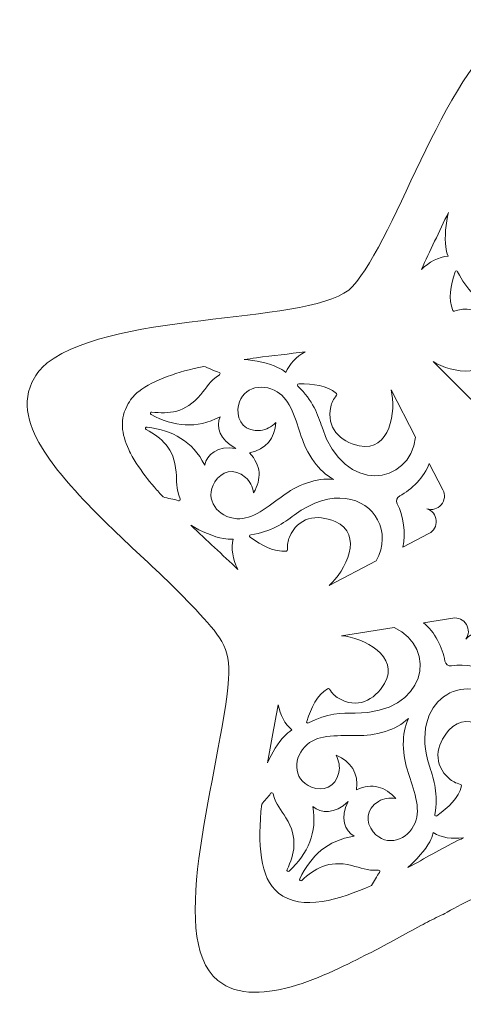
# Model space of a CAD drawing. Header units: centimetres. Extents: x -45 to 46, y -60 to 52.
# Drawn here: x 13.82 to 27.44, y -6.37 to 24.08 of the extents above; entities that cross this region are included whole.
import ezdxf

# ---------------------------------------------------------------- set-up
doc = ezdxf.new("R2010")
doc.units = ezdxf.units.CM
doc.header["$MEASUREMENT"] = 0
doc.layers.add('layer 1', color=7, linetype='Continuous')

msp = doc.modelspace()

# ---------------------------------------------------------------- linework, layer by layer
at = {"layer": 'layer 1', "color": 250, "lineweight": 9}
for points, knots in [([(14.56597, 10.86012), (14.79348, 10.51418), (14.99602, 10.24125), (15.25015, 9.94956), (15.25015, 9.94956), (16.67918, 8.30911), (17.88523, 7.42494), (19.21163, 6.00026), (19.21163, 6.00026), (19.91797, 5.24159), (20.30118, 4.84687), (20.22078, 3.87106), (20.22078, 3.87106), (19.99122, 1.08467), (18.25675, -4.04724), (19.89029, -5.3683), (19.89029, -5.3683), (21.12921, -6.37018), (23.51458, -5.04152), (24.60695, -4.49775), (24.60695, -4.49775), (25.12052, -4.24214), (25.6089, -3.95535), (26.11087, -3.68627), (26.11087, -3.68627), (26.28918, -3.59068), (26.46923, -3.49733), (26.65273, -3.40838), (26.65273, -3.40838), (26.8008, -3.33661), (26.7884, -3.34731), (26.91373, -3.27507), (26.91373, -3.27507), (27.43784, -2.97286), (28.23178, -2.61322), (28.76711, -2.38867), (28.76711, -2.38867), (29.72653, -1.98624), (30.42935, -2.40501), (31.188, -2.77557), (31.188, -2.77557), (32.84245, -3.58374), (34.66938, -4.76465), (36.38534, -5.44682), (36.38534, -5.44682), (37.39661, -5.84879), (38.26724, -6.11744), (39.19439, -5.44278), (39.19439, -5.44278), (39.57709, -5.16425), (39.79478, -4.76474), (39.89171, -3.9134), (39.89171, -3.9134), (40.16104, -1.54741), (38.48807, 3.63717), (39.07515, 4.77075), (39.07515, 4.77075), (39.32502, 5.25311), (40.22015, 6.11618), (40.62408, 6.51367), (40.62408, 6.51367), (40.62408, 6.51367), (42.30859, 8.1133), (42.30859, 8.1133), (42.30859, 8.1133), (42.98108, 8.70289), (44.16685, 9.91599), (44.65523, 10.69406), (44.65523, 10.69406), (45.24828, 11.63901), (45.59227, 12.59007), (44.5493, 13.4704), (44.5493, 13.4704), (43.3259, 14.50304), (39.4891, 14.76768), (37.79056, 15.05708), (37.79056, 15.05708), (36.88341, 15.21168), (35.72801, 15.32466), (35.24342, 15.86483), (35.24342, 15.86483), (34.15279, 17.08041), (32.61197, 21.89794), (30.99836, 23.35896), (30.99836, 23.35896), (30.87352, 23.47199), (30.69022, 23.62336), (30.51512, 23.72558), (30.51512, 23.72558), (29.99623, 24.02876), (29.56741, 24.07623), (29.02812, 23.83185), (29.02812, 23.83185), (26.97541, 22.9528), (25.38029, 17.38051), (24.01812, 15.90233), (24.01812, 15.90233), (22.91405, 14.70432), (16.81892, 15.20634), (14.66473, 13.56028), (14.66473, 13.56028), (14.52254, 13.4516), (14.38214, 13.29405), (14.27005, 13.10435), (14.27005, 13.10435), (13.82473, 12.35109), (14.12106, 11.53646), (14.56597, 10.86012)], [0, 0, 0, 0, 0.03571429, 0.03571429, 0.03571429, 0.03571429, 0.07142857, 0.07142857, 0.07142857, 0.07142857, 0.10714286, 0.10714286, 0.10714286, 0.10714286, 0.14285714, 0.14285714, 0.14285714, 0.14285714, 0.17857143, 0.17857143, 0.17857143, 0.17857143, 0.21428571, 0.21428571, 0.21428571, 0.21428571, 0.25, 0.25, 0.25, 0.25, 0.28571429, 0.28571429, 0.28571429, 0.28571429, 0.32142857, 0.32142857, 0.32142857, 0.32142857, 0.35714286, 0.35714286, 0.35714286, 0.35714286, 0.39285714, 0.39285714, 0.39285714, 0.39285714, 0.42857143, 0.42857143, 0.42857143, 0.42857143, 0.46428571, 0.46428571, 0.46428571, 0.46428571, 0.5, 0.5, 0.5, 0.5, 0.53571429, 0.53571429, 0.53571429, 0.53571429, 0.57142857, 0.57142857, 0.57142857, 0.57142857, 0.60714286, 0.60714286, 0.60714286, 0.60714286, 0.64285714, 0.64285714, 0.64285714, 0.64285714, 0.67857143, 0.67857143, 0.67857143, 0.67857143, 0.71428571, 0.71428571, 0.71428571, 0.71428571, 0.75, 0.75, 0.75, 0.75, 0.78571429, 0.78571429, 0.78571429, 0.78571429, 0.82142857, 0.82142857, 0.82142857, 0.82142857, 0.85714286, 0.85714286, 0.85714286, 0.85714286, 0.89285714, 0.89285714, 0.89285714, 0.89285714, 0.92857143, 0.92857143, 0.92857143, 0.92857143, 1, 1, 1, 1]), ([(26.95819, 18.17397), (26.66862, 17.58613), (26.39219, 16.98088), (26.127, 16.4287), (26.127, 16.4287), (26.35285, 16.64647), (26.65983, 16.81628), (26.94943, 16.83163), (26.94943, 16.83163), (26.90495, 16.92758), (26.89103, 17.0297), (26.87608, 17.1204), (26.87608, 17.1204), (26.83124, 17.3923), (26.88029, 17.86654), (26.95819, 18.17397)], [0, 0, 0, 0, 0.2, 0.2, 0.2, 0.2, 0.4, 0.4, 0.4, 0.4, 0.6, 0.6, 0.6, 0.6, 1, 1, 1, 1]), ([(27.2384, 16.35717), (27.51303, 15.78734), (27.88443, 15.50561), (28.21374, 15.26997), (28.21374, 15.26997), (29.99321, 13.9965), (29.10295, 12.1665), (27.63767, 12.44622), (27.63767, 12.44622), (27.63767, 12.44622), (26.48395, 13.59996), (26.48395, 13.59996), (26.48395, 13.59996), (27.04796, 13.24529), (28.3129, 13.05309), (28.40772, 14.01079), (28.40772, 14.01079), (28.4686, 14.62578), (28.18433, 15.1422), (27.53069, 15.2039), (27.53069, 15.2039), (27.41061, 15.21524), (27.28337, 15.19921), (27.1459, 15.14335), (27.1459, 15.14335), (27.12498, 15.13484), (27.10095, 15.14468), (27.09203, 15.16546), (27.09203, 15.16546), (26.94106, 15.51723), (27.03158, 15.92938), (27.16121, 16.35131), (27.16121, 16.35131), (27.16632, 16.36802), (27.18041, 16.37928), (27.19782, 16.38059), (27.19782, 16.38059), (27.21521, 16.3819), (27.23083, 16.3729), (27.2384, 16.35717)], [0, 0, 0, 0, 0.09090909, 0.09090909, 0.09090909, 0.09090909, 0.18181818, 0.18181818, 0.18181818, 0.18181818, 0.27272727, 0.27272727, 0.27272727, 0.27272727, 0.36363636, 0.36363636, 0.36363636, 0.36363636, 0.45454545, 0.45454545, 0.45454545, 0.45454545, 0.54545455, 0.54545455, 0.54545455, 0.54545455, 0.63636364, 0.63636364, 0.63636364, 0.63636364, 0.72727273, 0.72727273, 0.72727273, 0.72727273, 0.81818182, 0.81818182, 0.81818182, 0.81818182, 1, 1, 1, 1]), ([(22.56178, 13.90129), (22.08594, 13.84074), (21.57927, 13.78394), (21.07167, 13.71815), (21.07167, 13.71815), (20.94562, 13.70025), (20.81955, 13.68182), (20.69395, 13.66275), (20.69395, 13.66275), (21.01054, 13.64411), (21.47744, 13.54759), (21.72311, 13.42269), (21.72311, 13.42269), (21.80502, 13.38102), (21.89815, 13.33693), (21.9762, 13.26553), (21.9762, 13.26553), (22.07251, 13.52144), (22.30437, 13.75064), (22.56178, 13.90129)], [0, 0, 0, 0, 0.16666667, 0.16666667, 0.16666667, 0.16666667, 0.33333333, 0.33333333, 0.33333333, 0.33333333, 0.5, 0.5, 0.5, 0.5, 0.66666667, 0.66666667, 0.66666667, 0.66666667, 1, 1, 1, 1]), ([(17.1594, 10.91011), (17.23989, 10.73587), (17.29741, 10.63035), (17.39007, 10.49021), (17.39007, 10.49021), (17.57559, 10.20947), (17.74068, 9.98805), (17.94773, 9.75149), (17.94773, 9.75149), (18.03785, 9.64851), (18.12689, 9.5492), (18.21494, 9.45309), (18.21494, 9.45309), (18.35346, 9.40453), (18.55554, 9.38731), (18.68141, 9.33678), (18.68141, 9.33678), (18.69732, 9.3304), (18.71442, 9.33393), (18.72642, 9.34605), (18.72642, 9.34605), (18.73849, 9.35819), (18.74188, 9.37543), (18.73534, 9.3912), (18.73534, 9.3912), (18.59988, 9.71897), (18.63652, 9.93516), (18.61363, 10.21412), (18.61363, 10.21412), (18.55224, 10.96222), (18.15387, 11.26841), (17.69725, 11.51729), (17.69725, 11.51729), (17.67949, 11.52697), (17.67137, 11.54759), (17.67767, 11.56685), (17.67767, 11.56685), (17.68406, 11.58608), (17.70281, 11.59775), (17.72286, 11.59504), (17.72286, 11.59504), (18.52152, 11.48522), (19.10504, 11.17072), (19.48776, 10.42902), (19.48776, 10.42902), (19.55235, 10.74572), (19.87761, 11.02991), (20.44339, 10.94243), (20.44339, 10.94243), (19.9305, 11.19688), (19.82836, 11.61652), (19.95802, 11.91262), (19.95802, 11.91262), (19.21792, 11.52678), (18.55973, 11.60585), (17.84368, 11.97615), (17.84368, 11.97615), (17.8257, 11.98546), (17.81711, 12.00582), (17.82299, 12.02526), (17.82299, 12.02526), (17.82888, 12.04461), (17.84737, 12.05677), (17.86749, 12.05442), (17.86749, 12.05442), (18.38413, 11.99487), (18.88614, 12.01568), (19.36726, 12.59179), (19.36726, 12.59179), (19.54667, 12.80663), (19.64126, 13.00447), (19.94077, 13.19438), (19.94077, 13.19438), (19.95521, 13.20352), (19.96236, 13.21954), (19.95955, 13.23639), (19.95955, 13.23639), (19.95672, 13.25323), (19.94473, 13.266), (19.92808, 13.26992), (19.92808, 13.26992), (19.79803, 13.3006), (19.60347, 13.41155), (19.45702, 13.45601), (19.45702, 13.45601), (18.65346, 13.28571), (17.9407, 13.04958), (17.46537, 12.68466), (17.46537, 12.68466), (17.35001, 12.59608), (17.23622, 12.46779), (17.14546, 12.31343), (17.14546, 12.31343), (16.86658, 11.83921), (16.94054, 11.38345), (17.1594, 10.91011)], [0, 0, 0, 0, 0.04, 0.04, 0.04, 0.04, 0.08, 0.08, 0.08, 0.08, 0.12, 0.12, 0.12, 0.12, 0.16, 0.16, 0.16, 0.16, 0.2, 0.2, 0.2, 0.2, 0.24, 0.24, 0.24, 0.24, 0.28, 0.28, 0.28, 0.28, 0.32, 0.32, 0.32, 0.32, 0.36, 0.36, 0.36, 0.36, 0.4, 0.4, 0.4, 0.4, 0.44, 0.44, 0.44, 0.44, 0.48, 0.48, 0.48, 0.48, 0.52, 0.52, 0.52, 0.52, 0.56, 0.56, 0.56, 0.56, 0.6, 0.6, 0.6, 0.6, 0.64, 0.64, 0.64, 0.64, 0.68, 0.68, 0.68, 0.68, 0.72, 0.72, 0.72, 0.72, 0.76, 0.76, 0.76, 0.76, 0.8, 0.8, 0.8, 0.8, 0.84, 0.84, 0.84, 0.84, 0.88, 0.88, 0.88, 0.88, 0.92, 0.92, 0.92, 0.92, 1, 1, 1, 1]), ([(20.86122, 10.80391), (21.38085, 10.91005), (21.62311, 11.24419), (21.67015, 11.73157), (21.67015, 11.73157), (21.53083, 11.59757), (21.37534, 11.50796), (21.19487, 11.48737), (21.19487, 11.48737), (20.73164, 11.43455), (20.48038, 11.77347), (20.50544, 12.14427), (20.50544, 12.14427), (20.5493, 12.7923), (21.21681, 12.97486), (21.70671, 12.67775), (21.70671, 12.67775), (21.91136, 12.55365), (22.0566, 12.3466), (22.16801, 12.09235), (22.16801, 12.09235), (22.41221, 11.53521), (22.44367, 11.07744), (22.83906, 10.53168), (22.83906, 10.53168), (23.00623, 10.30096), (23.20329, 10.11606), (23.43806, 9.98895), (23.43806, 9.98895), (23.43806, 9.98895), (23.43139, 9.98922), (23.43139, 9.98922), (23.43139, 9.98922), (23.43139, 9.98922), (23.43699, 9.98563), (23.43699, 9.98563), (23.43699, 9.98563), (23.17189, 10.01698), (22.90427, 9.97935), (22.63472, 9.88706), (22.63472, 9.88706), (21.99717, 9.66871), (21.70774, 9.31269), (21.18717, 8.99794), (21.18717, 8.99794), (20.94966, 8.85428), (20.71163, 8.76867), (20.47288, 8.78509), (20.47288, 8.78509), (19.90132, 8.82446), (19.46081, 9.35819), (19.7983, 9.9132), (19.7983, 9.9132), (19.9914, 10.23075), (20.39202, 10.36306), (20.74019, 10.05303), (20.74019, 10.05303), (20.8759, 9.93219), (20.95134, 9.76939), (20.98806, 9.57965), (20.98806, 9.57965), (21.23036, 10.00509), (21.2248, 10.41777), (20.86122, 10.80391)], [0, 0, 0, 0, 0.05882353, 0.05882353, 0.05882353, 0.05882353, 0.11764706, 0.11764706, 0.11764706, 0.11764706, 0.17647059, 0.17647059, 0.17647059, 0.17647059, 0.23529412, 0.23529412, 0.23529412, 0.23529412, 0.29411765, 0.29411765, 0.29411765, 0.29411765, 0.35294118, 0.35294118, 0.35294118, 0.35294118, 0.41176471, 0.41176471, 0.41176471, 0.41176471, 0.47058824, 0.47058824, 0.47058824, 0.47058824, 0.52941176, 0.52941176, 0.52941176, 0.52941176, 0.58823529, 0.58823529, 0.58823529, 0.58823529, 0.64705882, 0.64705882, 0.64705882, 0.64705882, 0.70588235, 0.70588235, 0.70588235, 0.70588235, 0.76470588, 0.76470588, 0.76470588, 0.76470588, 0.82352941, 0.82352941, 0.82352941, 0.82352941, 0.88235294, 0.88235294, 0.88235294, 0.88235294, 1, 1, 1, 1]), ([(22.34114, 12.84668), (22.80141, 12.41274), (22.95771, 11.97356), (23.08285, 11.58844), (23.08285, 11.58844), (23.75914, 9.50735), (25.77262, 9.80312), (25.94871, 11.2844), (25.94871, 11.2844), (25.94871, 11.2844), (25.19746, 12.73281), (25.19746, 12.73281), (25.19746, 12.73281), (25.36515, 12.08798), (25.16616, 10.82411), (24.22456, 11.0231), (24.22456, 11.0231), (23.61996, 11.15089), (23.21356, 11.57788), (23.3522, 12.21959), (23.3522, 12.21959), (23.37771, 12.3375), (23.43139, 12.45399), (23.52623, 12.56811), (23.52623, 12.56811), (23.54061, 12.5855), (23.53854, 12.61137), (23.52139, 12.62618), (23.52139, 12.62618), (23.23169, 12.87639), (22.81144, 12.91463), (22.37007, 12.91853), (22.37007, 12.91853), (22.35256, 12.91869), (22.33759, 12.90865), (22.33111, 12.89245), (22.33111, 12.89245), (22.32459, 12.87625), (22.32847, 12.85867), (22.34114, 12.84668)], [0, 0, 0, 0, 0.09090909, 0.09090909, 0.09090909, 0.09090909, 0.18181818, 0.18181818, 0.18181818, 0.18181818, 0.27272727, 0.27272727, 0.27272727, 0.27272727, 0.36363636, 0.36363636, 0.36363636, 0.36363636, 0.45454545, 0.45454545, 0.45454545, 0.45454545, 0.54545455, 0.54545455, 0.54545455, 0.54545455, 0.63636364, 0.63636364, 0.63636364, 0.63636364, 0.72727273, 0.72727273, 0.72727273, 0.72727273, 0.81818182, 0.81818182, 0.81818182, 0.81818182, 1, 1, 1, 1]), ([(26.29587, 9.08739), (26.45772, 9.03567), (26.56661, 8.89929), (26.58117, 8.72989), (26.58117, 8.72989), (26.59579, 8.56012), (26.51139, 8.40688), (26.36013, 8.32847), (26.36013, 8.32847), (26.36013, 8.32847), (25.55682, 7.91179), (25.55682, 7.91179), (25.55682, 7.91179), (25.6679, 8.33025), (25.57493, 8.87909), (25.38615, 9.24364), (25.38615, 9.24364), (25.34104, 9.33073), (25.37522, 9.43851), (25.46225, 9.48371), (25.46225, 9.48371), (25.82657, 9.67293), (26.21869, 10.06804), (26.36897, 10.47409), (26.36897, 10.47409), (26.36897, 10.47409), (26.78565, 9.67076), (26.78565, 9.67076), (26.78565, 9.67076), (26.86406, 9.51951), (26.84473, 9.34564), (26.73502, 9.21528), (26.73502, 9.21528), (26.62552, 9.08518), (26.45797, 9.03645), (26.29587, 9.08739)], [0, 0, 0, 0, 0.1, 0.1, 0.1, 0.1, 0.2, 0.2, 0.2, 0.2, 0.3, 0.3, 0.3, 0.3, 0.4, 0.4, 0.4, 0.4, 0.5, 0.5, 0.5, 0.5, 0.6, 0.6, 0.6, 0.6, 0.7, 0.7, 0.7, 0.7, 0.8, 0.8, 0.8, 0.8, 1, 1, 1, 1]), ([(20.89767, 8.29261), (21.52386, 8.3822), (21.90463, 8.65115), (22.22877, 8.89384), (22.22877, 8.89384), (23.38501, 9.75961), (24.42094, 9.44312), (24.78754, 8.75052), (24.78754, 8.75052), (24.97628, 8.3939), (24.9876, 7.93755), (24.74651, 7.49153), (24.74651, 7.49153), (24.74651, 7.49153), (23.2981, 6.7403), (23.2981, 6.7403), (23.2981, 6.7403), (23.80657, 7.17081), (24.37201, 8.31857), (23.48768, 8.69829), (23.48768, 8.69829), (22.91985, 8.94213), (22.34167, 8.82721), (22.08541, 8.2228), (22.08541, 8.2228), (22.03831, 8.11172), (22.01508, 7.98559), (22.02683, 7.83764), (22.02683, 7.83764), (22.02863, 7.81513), (22.01198, 7.79522), (21.98949, 7.793), (21.98949, 7.793), (21.60851, 7.75535), (21.24301, 7.96617), (20.87992, 8.21723), (20.87992, 8.21723), (20.86554, 8.22715), (20.85904, 8.24397), (20.8631, 8.26097), (20.8631, 8.26097), (20.86712, 8.27798), (20.88041, 8.29014), (20.89767, 8.29261)], [0, 0, 0, 0, 0.08333333, 0.08333333, 0.08333333, 0.08333333, 0.16666667, 0.16666667, 0.16666667, 0.16666667, 0.25, 0.25, 0.25, 0.25, 0.33333333, 0.33333333, 0.33333333, 0.33333333, 0.41666667, 0.41666667, 0.41666667, 0.41666667, 0.5, 0.5, 0.5, 0.5, 0.58333333, 0.58333333, 0.58333333, 0.58333333, 0.66666667, 0.66666667, 0.66666667, 0.66666667, 0.75, 0.75, 0.75, 0.75, 0.83333333, 0.83333333, 0.83333333, 0.83333333, 1, 1, 1, 1]), ([(19.06439, 8.58405), (19.55504, 8.1099), (20.02722, 7.69041), (20.50774, 7.22524), (20.50774, 7.22524), (20.50774, 7.22524), (20.49367, 7.25475), (20.49367, 7.25475), (20.49367, 7.25475), (20.35435, 7.53584), (20.28523, 7.87974), (20.3581, 8.16049), (20.3581, 8.16049), (20.25318, 8.14703), (20.15161, 8.16465), (20.06067, 8.17781), (20.06067, 8.17781), (19.78796, 8.21719), (19.35068, 8.40727), (19.08115, 8.5744), (19.08115, 8.5744), (19.07557, 8.57782), (19.06999, 8.58102), (19.06439, 8.58405)], [0, 0, 0, 0, 0.14285714, 0.14285714, 0.14285714, 0.14285714, 0.28571429, 0.28571429, 0.28571429, 0.28571429, 0.42857143, 0.42857143, 0.42857143, 0.42857143, 0.57142857, 0.57142857, 0.57142857, 0.57142857, 0.71428571, 0.71428571, 0.71428571, 0.71428571, 1, 1, 1, 1]), ([(27.48787, 5.08814), (27.58806, 5.22545), (27.75191, 5.28572), (27.9173, 5.24602), (27.9173, 5.24602), (28.08297, 5.20628), (28.20172, 5.07779), (28.22836, 4.90952), (28.22836, 4.90952), (28.22836, 4.90952), (28.36993, 4.01573), (28.36993, 4.01573), (28.36993, 4.01573), (28.008, 4.25327), (27.45789, 4.33843), (27.05237, 4.27447), (27.05237, 4.27447), (26.9555, 4.25919), (26.86402, 4.32565), (26.84862, 4.4225), (26.84862, 4.4225), (26.78417, 4.82794), (26.53314, 5.3248), (26.19537, 5.59564), (26.19537, 5.59564), (26.19537, 5.59564), (27.08918, 5.73721), (27.08918, 5.73721), (27.08918, 5.73721), (27.25743, 5.76385), (27.41633, 5.69058), (27.50534, 5.54534), (27.50534, 5.54534), (27.59422, 5.4003), (27.58749, 5.22584), (27.48787, 5.08814)], [0, 0, 0, 0, 0.1, 0.1, 0.1, 0.1, 0.2, 0.2, 0.2, 0.2, 0.3, 0.3, 0.3, 0.3, 0.4, 0.4, 0.4, 0.4, 0.5, 0.5, 0.5, 0.5, 0.6, 0.6, 0.6, 0.6, 0.7, 0.7, 0.7, 0.7, 0.8, 0.8, 0.8, 0.8, 1, 1, 1, 1]), ([(22.67196, 2.52346), (23.22906, 2.82307), (23.69514, 2.83265), (24.10005, 2.82974), (24.10005, 2.82974), (26.2882, 2.81407), (26.64361, 4.81786), (25.29377, 5.45284), (25.29377, 5.45284), (25.29377, 5.45284), (23.68224, 5.19758), (23.68224, 5.19758), (23.68224, 5.19758), (24.347, 5.15298), (25.48331, 4.56496), (24.99709, 3.73443), (24.99709, 3.73443), (24.68489, 3.20114), (24.15137, 2.95043), (23.58631, 3.28468), (23.58631, 3.28468), (23.48249, 3.34611), (23.38895, 3.43384), (23.31059, 3.55988), (23.31059, 3.55988), (23.29866, 3.57902), (23.27344, 3.58521), (23.25398, 3.57362), (23.25398, 3.57362), (22.9251, 3.37779), (22.75607, 2.99112), (22.61294, 2.57358), (22.61294, 2.57358), (22.60726, 2.55705), (22.61202, 2.53966), (22.62535, 2.5284), (22.62535, 2.5284), (22.63866, 2.5171), (22.65658, 2.5152), (22.67196, 2.52346)], [0, 0, 0, 0, 0.09090909, 0.09090909, 0.09090909, 0.09090909, 0.18181818, 0.18181818, 0.18181818, 0.18181818, 0.27272727, 0.27272727, 0.27272727, 0.27272727, 0.36363636, 0.36363636, 0.36363636, 0.36363636, 0.45454545, 0.45454545, 0.45454545, 0.45454545, 0.54545455, 0.54545455, 0.54545455, 0.54545455, 0.63636364, 0.63636364, 0.63636364, 0.63636364, 0.72727273, 0.72727273, 0.72727273, 0.72727273, 0.81818182, 0.81818182, 0.81818182, 0.81818182, 1, 1, 1, 1]), ([(26.53692, -0.28461), (26.6497, 0.33781), (26.51479, 0.78405), (26.3869, 1.16825), (26.3869, 1.16825), (25.69581, 3.24446), (27.49173, 4.20166), (28.51273, 3.11413), (28.51273, 3.11413), (28.51273, 3.11413), (28.76795, 1.50258), (28.76795, 1.50258), (28.76795, 1.50258), (28.52013, 2.12101), (27.60974, 3.02003), (26.97012, 2.30095), (26.97012, 2.30095), (26.55941, 1.8392), (26.48581, 1.25433), (26.97834, 0.82025), (26.97834, 0.82025), (27.06884, 0.74048), (27.18117, 0.67863), (27.32526, 0.64302), (27.32526, 0.64302), (27.34718, 0.63762), (27.36082, 0.61552), (27.35582, 0.59349), (27.35582, 0.59349), (27.27121, 0.22014), (26.95573, -0.06007), (26.60284, -0.32525), (26.60284, -0.32525), (26.58888, -0.33575), (26.57087, -0.33659), (26.55601, -0.32742), (26.55601, -0.32742), (26.54116, -0.31824), (26.53382, -0.30177), (26.53692, -0.28461)], [0, 0, 0, 0, 0.09090909, 0.09090909, 0.09090909, 0.09090909, 0.18181818, 0.18181818, 0.18181818, 0.18181818, 0.27272727, 0.27272727, 0.27272727, 0.27272727, 0.36363636, 0.36363636, 0.36363636, 0.36363636, 0.45454545, 0.45454545, 0.45454545, 0.45454545, 0.54545455, 0.54545455, 0.54545455, 0.54545455, 0.63636364, 0.63636364, 0.63636364, 0.63636364, 0.72727273, 0.72727273, 0.72727273, 0.72727273, 0.81818182, 0.81818182, 0.81818182, 0.81818182, 1, 1, 1, 1]), ([(21.73884, 3.07654), (21.6332, 2.50347), (21.514, 1.89881), (21.4129, 1.30259), (21.4129, 1.30259), (21.53877, 1.5871), (21.75219, 1.94323), (21.93022, 2.119), (21.93022, 2.119), (21.99562, 2.18356), (22.0669, 2.25799), (22.15929, 2.3095), (22.15929, 2.3095), (21.94431, 2.48382), (21.79919, 2.7812), (21.73884, 3.07654)], [0, 0, 0, 0, 0.2, 0.2, 0.2, 0.2, 0.4, 0.4, 0.4, 0.4, 0.6, 0.6, 0.6, 0.6, 1, 1, 1, 1]), ([(24.14268, 0.47403), (24.2061, 1.00058), (23.96561, 1.33601), (23.51805, 1.53457), (23.51805, 1.53457), (23.60116, 1.36006), (23.63707, 1.18425), (23.5996, 1.00648), (23.5996, 1.00648), (23.50341, 0.55029), (23.10246, 0.41895), (22.75858, 0.55986), (22.75858, 0.55986), (22.15755, 0.80618), (22.1952, 1.49717), (22.63183, 1.86814), (22.63183, 1.86814), (22.81423, 2.02312), (23.05655, 2.09552), (23.33298, 2.12089), (23.33298, 2.12089), (23.93873, 2.17662), (24.38301, 2.06187), (25.02568, 2.26462), (25.02568, 2.26462), (25.2974, 2.35039), (25.5351, 2.47894), (25.72985, 2.66153), (25.72985, 2.66153), (25.72985, 2.66153), (25.72747, 2.65531), (25.72747, 2.65531), (25.72747, 2.65531), (25.72747, 2.65531), (25.73266, 2.65948), (25.73266, 2.65948), (25.73266, 2.65948), (25.61918, 2.41785), (25.57039, 2.15204), (25.57279, 1.86715), (25.57279, 1.86715), (25.57854, 1.19325), (25.82497, 0.8062), (25.95916, 0.21285), (25.95916, 0.21285), (26.02042, -0.05787), (26.02646, -0.31073), (25.93546, -0.53207), (25.93546, -0.53207), (25.71758, -1.06196), (25.07204, -1.31131), (24.65202, -0.81579), (24.65202, -0.81579), (24.41175, -0.53229), (24.41276, -0.11037), (24.81691, 0.12205), (24.81691, 0.12205), (24.97441, 0.21262), (25.15269, 0.2328), (25.34434, 0.20768), (25.34434, 0.20768), (25.01719, 0.57198), (24.62387, 0.69705), (24.14268, 0.47403)], [0, 0, 0, 0, 0.05882353, 0.05882353, 0.05882353, 0.05882353, 0.11764706, 0.11764706, 0.11764706, 0.11764706, 0.17647059, 0.17647059, 0.17647059, 0.17647059, 0.23529412, 0.23529412, 0.23529412, 0.23529412, 0.29411765, 0.29411765, 0.29411765, 0.29411765, 0.35294118, 0.35294118, 0.35294118, 0.35294118, 0.41176471, 0.41176471, 0.41176471, 0.41176471, 0.47058824, 0.47058824, 0.47058824, 0.47058824, 0.52941176, 0.52941176, 0.52941176, 0.52941176, 0.58823529, 0.58823529, 0.58823529, 0.58823529, 0.64705882, 0.64705882, 0.64705882, 0.64705882, 0.70588235, 0.70588235, 0.70588235, 0.70588235, 0.76470588, 0.76470588, 0.76470588, 0.76470588, 0.82352941, 0.82352941, 0.82352941, 0.82352941, 0.88235294, 0.88235294, 0.88235294, 0.88235294, 1, 1, 1, 1]), ([(21.23381, 0.03738), (21.10706, -1.18124), (21.17137, -2.22503), (21.74663, -2.68809), (21.74663, -2.68809), (22.46383, -3.26539), (23.64982, -2.88409), (24.59415, -2.45595), (24.59415, -2.45595), (24.68167, -2.33947), (24.76029, -2.15886), (24.84617, -2.05758), (24.84617, -2.05758), (24.85724, -2.04452), (24.85931, -2.02715), (24.8516, -2.01193), (24.8516, -2.01193), (24.84385, -1.99666), (24.8286, -1.98802), (24.81156, -1.98925), (24.81156, -1.98925), (24.45777, -2.01419), (24.26422, -1.91115), (23.99233, -1.84477), (23.99233, -1.84477), (23.26312, -1.66672), (22.84681, -1.94797), (22.46641, -2.30258), (22.46641, -2.30258), (22.4516, -2.3164), (22.42948, -2.31759), (22.41322, -2.30551), (22.41322, -2.30551), (22.397, -2.29338), (22.39183, -2.27191), (22.40075, -2.25374), (22.40075, -2.25374), (22.7572, -1.53066), (23.23993, -1.07633), (24.06455, -0.94752), (24.06455, -0.94752), (23.78446, -0.7862), (23.61756, -0.38785), (23.87928, 0.12139), (23.87928, 0.12139), (23.47585, -0.28491), (23.04543, -0.24925), (22.80543, -0.03271), (22.80543, -0.03271), (22.93776, -0.85678), (22.65482, -1.45629), (22.07729, -2.01872), (22.07729, -2.01872), (22.06277, -2.03283), (22.04075, -2.03455), (22.0242, -2.02284), (22.0242, -2.02284), (22.00767, -2.01115), (22.00197, -1.98973), (22.01055, -1.97139), (22.01055, -1.97139), (22.23026, -1.50003), (22.36907, -1.01715), (21.97443, -0.37869), (21.97443, -0.37869), (21.82726, -0.14061), (21.66945, 0.01166), (21.58384, 0.35581), (21.58384, 0.35581), (21.57974, 0.37242), (21.5668, 0.38423), (21.54992, 0.3869), (21.54992, 0.3869), (21.53303, 0.38952), (21.51713, 0.3822), (21.50815, 0.36762), (21.50815, 0.36762), (21.43839, 0.25474), (21.31154, 0.14924), (21.23381, 0.03738)], [0, 0, 0, 0, 0.04761905, 0.04761905, 0.04761905, 0.04761905, 0.0952381, 0.0952381, 0.0952381, 0.0952381, 0.14285714, 0.14285714, 0.14285714, 0.14285714, 0.19047619, 0.19047619, 0.19047619, 0.19047619, 0.23809524, 0.23809524, 0.23809524, 0.23809524, 0.28571429, 0.28571429, 0.28571429, 0.28571429, 0.33333333, 0.33333333, 0.33333333, 0.33333333, 0.38095238, 0.38095238, 0.38095238, 0.38095238, 0.42857143, 0.42857143, 0.42857143, 0.42857143, 0.47619048, 0.47619048, 0.47619048, 0.47619048, 0.52380952, 0.52380952, 0.52380952, 0.52380952, 0.57142857, 0.57142857, 0.57142857, 0.57142857, 0.61904762, 0.61904762, 0.61904762, 0.61904762, 0.66666667, 0.66666667, 0.66666667, 0.66666667, 0.71428571, 0.71428571, 0.71428571, 0.71428571, 0.76190476, 0.76190476, 0.76190476, 0.76190476, 0.80952381, 0.80952381, 0.80952381, 0.80952381, 0.85714286, 0.85714286, 0.85714286, 0.85714286, 0.9047619, 0.9047619, 0.9047619, 0.9047619, 1, 1, 1, 1]), ([(25.71711, -1.90112), (25.95775, -1.69573), (26.2615, -1.35423), (26.38146, -1.11503), (26.38146, -1.11503), (26.42266, -1.03288), (26.47146, -0.94206), (26.49184, -0.8383), (26.49184, -0.8383), (26.73517, -0.9961), (27.08333, -1.03918), (27.39402, -0.99575), (27.39402, -0.99575), (27.39402, -0.99575), (27.41803, -0.99277), (27.41803, -0.99277), (27.41803, -0.99277), (27.34923, -1.03194), (27.34423, -1.03143), (27.23854, -1.08296), (27.23854, -1.08296), (26.71712, -1.33713), (26.23025, -1.63524), (25.71711, -1.90112)], [0, 0, 0, 0, 0.14285714, 0.14285714, 0.14285714, 0.14285714, 0.28571429, 0.28571429, 0.28571429, 0.28571429, 0.42857143, 0.42857143, 0.42857143, 0.42857143, 0.57142857, 0.57142857, 0.57142857, 0.57142857, 0.71428571, 0.71428571, 0.71428571, 0.71428571, 1, 1, 1, 1])]:
    msp.add_open_spline(points, degree=3, knots=knots, dxfattribs=at)

doc.saveas('drawing.dxf')
